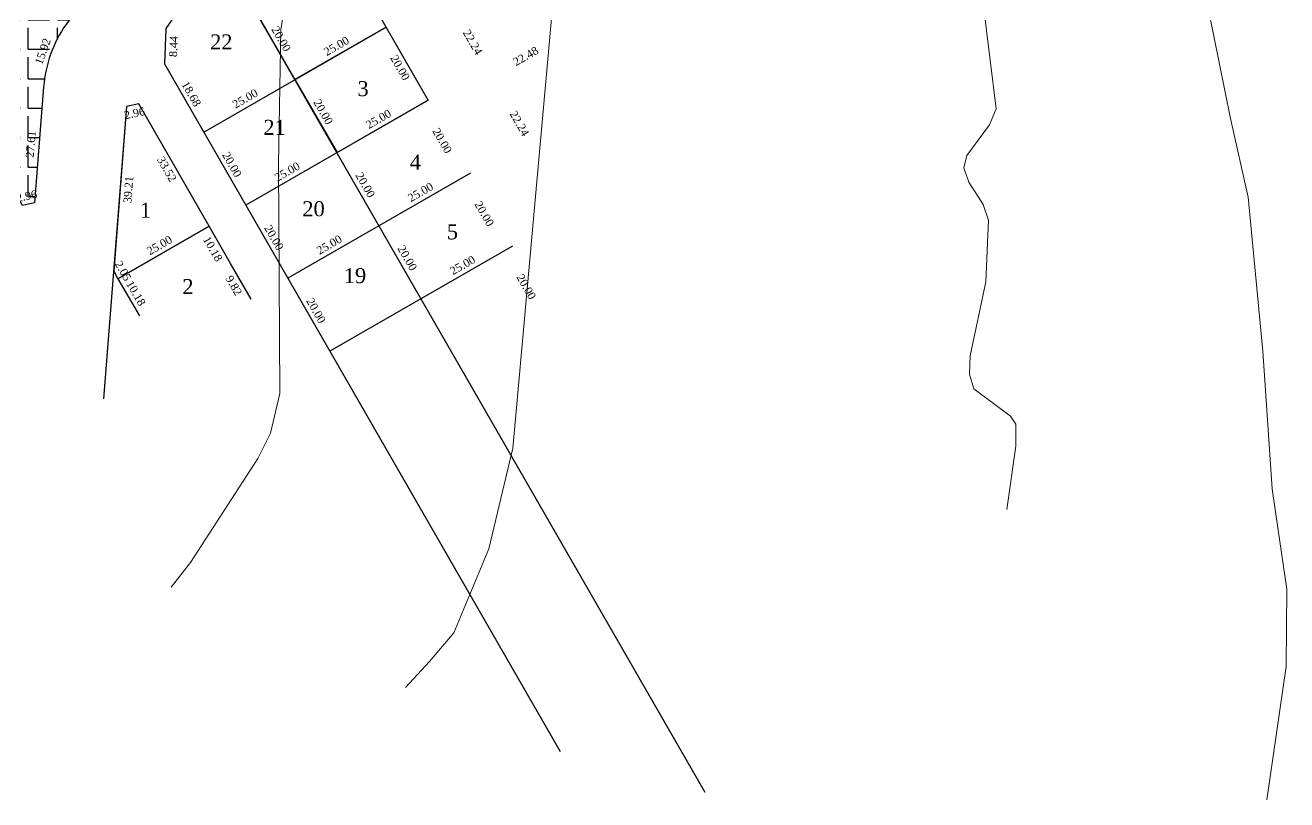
# Model space of a CAD drawing. Header units: millimetres. Extents: x 587399 to 927168, y 438565 to 1444955.
# Drawn here: x 588857.1 to 589156.5, y 443923.1 to 444106.9 of the extents above; entities that cross this region are included whole.
import ezdxf
from ezdxf.enums import TextEntityAlignment as Align

# ---------------------------------------------------------------- set-up
doc = ezdxf.new("R2010")
doc.units = ezdxf.units.MM
doc.header["$LTSCALE"] = 2
doc.layers.add('Cotation Linéaire', color=255, linetype='Continuous')
doc.layers.add('MiseEnPage', color=7, linetype='Continuous')
doc.layers.add('Roads_others', color=24, linetype='Continuous', lineweight=9)
doc.styles.add('Times 1.5', font='times.ttf', dxfattribs={"width": 0.99, "height": 0.75})

msp = doc.modelspace()

# ---------------------------------------------------------------- hatches: boundary and pattern name
h = msp.add_hatch()
h.set_pattern_fill('ANGLE', color=5, style=0)
h.set_pattern_definition([(0, (2082.8274, -15379.142), (0, 6.985), [5.08, -1.905]), (90, (2082.8274, -15379.142), (-6.985, 4e-16), [5.08, -1.905])])
h.paths.add_polyline_path([(588825.577, 444127.47), (588823.442, 444121.247), (588856.38, 444064.048), (588859.267, 444064.7), (588861.432, 444092.224, -0.1334522), (588866.736, 444107.037), (588889.45, 444139.594, 0.1767631), (588891.208, 444146.221), (588890.956, 444148.994), (588885.874, 444152.084), (588871.401, 444146.176)])
h.paths.add_polyline_path([(588854.919, 444121.886, -1), (588844.294, 444121.886, -1)], flags=16)
h.paths.add_polyline_path([(588850.293, 444107.505), (588854.666, 444107.505), (588854.666, 444112.827), (588850.293, 444112.827)], flags=24)
h.paths.add_polyline_path([(588845.124, 444116.791), (588854.051, 444116.791), (588854.051, 444127.342), (588845.124, 444127.342)], flags=24)
h.paths.add_polyline_path([(588838.558, 444096.032), (588842.159, 444089.779), (588844.674, 444091.227), (588841.073, 444097.48)], flags=24)
h.paths.add_polyline_path([(588826.801, 444120.493), (588828.692, 444126.005), (588825.947, 444126.946), (588824.057, 444121.434)], flags=24)
h.paths.add_polyline_path([(588889.668, 444140.068), (588891.162, 444145.701), (588888.358, 444146.445), (588886.864, 444140.812)], flags=24)
h.paths.add_polyline_path([(588875.605, 444120.652), (588879.734, 444126.57), (588877.354, 444128.23), (588873.225, 444122.312)], flags=24)
h.paths.add_polyline_path([(588861.393, 444096.762), (588863.826, 444103.556), (588861.094, 444104.534), (588858.662, 444097.74)], flags=24)
h.paths.add_polyline_path([(588859.552, 444074.905), (588860.118, 444082.099), (588857.225, 444082.327), (588856.659, 444075.133)], flags=24)
h.paths.add_polyline_path([(588854.868, 444064.236), (588860.552, 444065.519), (588859.913, 444068.349), (588854.229, 444067.066)], flags=25)

# ---------------------------------------------------------------- linework, layer by layer
at = {"color": 7}
for p, q in [((588905.853, 444128.151), (588890.469, 444106.1)), ((589018.486, 443924.815), (588903.412, 444124.652)), ((588942.754, 444106.43), (588932.773, 444123.762)), ((588911.108, 444111.287), (588921.089, 444093.955)), ((588899.424, 444081.479), (588942.754, 444106.43)), ((588942.754, 444106.43), (588921.089, 444093.955)), ((588952.734, 444089.098), (588942.754, 444106.43)), ((588890.469, 444106.1), (588890.103, 444097.667)), ((588890.103, 444097.667), (588984.065, 443934.493)), ((588921.089, 444093.955), (588931.069, 444076.623)), ((588952.734, 444089.098), (588909.405, 444064.147)), ((588931.069, 444076.623), (588952.734, 444089.098)), ((588881.126, 444087.55), (588875.67, 444018.182)), ((588884.013, 444088.202), (588881.126, 444087.55)), ((588962.714, 444071.766), (588919.385, 444046.815)), ((588900.739, 444059.157), (588879.074, 444046.682)), ((588900.739, 444059.157), (588879.074, 444046.682)), ((588905.82, 444050.333), (588900.739, 444059.157)), ((588905.82, 444050.333), (588900.739, 444059.157)), ((588972.695, 444054.434), (588929.365, 444029.483)), ((588910.719, 444041.825), (588905.82, 444050.333)), ((588879.074, 444046.682), (588884.155, 444037.857)), ((588879.074, 444046.682), (588884.155, 444037.857))]:
    msp.add_line(p, q, dxfattribs=at)
at = {"color": 7, "flags": 128}
msp.add_lwpolyline([(588871.401, 444146.176), (588885.874, 444152.084), (588890.956, 444148.994), (588891.208, 444146.221, -0.1767631), (588889.45, 444139.594), (588866.736, 444107.037, 0.1334522), (588861.432, 444092.224), (588859.267, 444064.7), (588856.38, 444064.048), (588823.442, 444121.247)], format="xyb", dxfattribs=at)
msp.add_lwpolyline([(588900.739, 444059.157), (588884.013, 444088.202), (588881.126, 444087.55), (588878.051, 444048.457), (588879.074, 444046.682)], close=True, dxfattribs=at)
at = {"layer": 'Roads_others'}
for points in [[(588923.335, 444135.903), (588920.682, 444124.26), (588917.714, 444105.763), (588917.157, 444073.969), (588917.51, 444019.47), (588915.277, 444010.082), (588912.307, 444004.01), (588896.257, 443979.376), (588891.722, 443973.524)], [(588947.297, 443949.689), (588952.997, 443955.841), (588958.796, 443962.645), (588967.114, 443982.618), (588972.786, 444006.458), (588973.488, 444014.318), (588983.823, 444128.744)], [(589090.087, 443991.914), (589092.159, 444007.006), (589092.154, 444012.179), (589090.953, 444014.102), (589082.243, 444020.593), (589081.196, 444024.074), (589081.336, 444028.43), (589085.049, 444045.966), (589085.701, 444060.603), (589084.432, 444064.305), (589081.007, 444069.619), (589079.883, 444073.023), (589080.546, 444075.975), (589085.978, 444083.232), (589087.54, 444087.004), (589083.041, 444123.623)], [(589151.79, 443923.06), (589156.377, 443954.714), (589156.503, 443973.054), (589154.402, 443987.6), (589153.06, 443996.851), (589150.797, 444029.537), (589147.331, 444066.059), (589143.149, 444084.693), (589136.411, 444118.038), (589135.587, 444121.066)]]:
    msp.add_lwpolyline(points, dxfattribs=at)

# ---------------------------------------------------------------- texts
at = {"layer": 'Cotation Linéaire', "color": 7, "style": 'Times 1.5', "width": 0.99}
for s, rotation, p in [('20.00', 299.93503, (588916.998, 444103.139)), ('15.92', 70.30018, (588862.118, 444100.335)), ('25.00', 29.93503, (588931.403, 444101.092)), ('22.24', 299.93503, (588962.454, 444102.354)), ('22.48', 29.93503, (588976.327, 444098.708)), ('18.68', 299.93503, (588895.663, 444090.091)), ('25.00', 29.93503, (588909.738, 444088.617)), ('20.00', 299.93503, (588926.979, 444085.807)), ('25.00', 29.93503, (588941.384, 444083.76)), ('22.24', 299.93503, (588973.553, 444083.08)), ('27.61', 85.50285, (588859.314, 444078.543)), ('20.00', 299.93503, (588905.314, 444073.331)), ('25.00', 29.93503, (588919.719, 444071.285)), ('20.00', 299.93503, (588936.959, 444068.475)), ('2.96', 12.71894, (588857.595, 444065.387)), ('25.00', 29.93503, (588951.364, 444066.428)), ('20.00', 299.93503, (588915.295, 444055.999)), ('25.00', 29.93503, (588889.388, 444053.819)), ('25.00', 29.93503, (588929.699, 444053.953)), ('20.00', 299.93503, (588946.94, 444051.143)), ('2.05', 299.93503, (588879.462, 444048.087)), ('25.00', 29.93503, (588961.344, 444049.096)), ('10.18', 299.93503, (588882.514, 444042.788)), ('20.00', 299.93503, (588925.275, 444038.668))]:
    msp.add_text(s, height=1.9, rotation=rotation, dxfattribs=at).set_placement(p, align=Align.CENTER)
for s, rotation, p in [('8.44', 87.51627, (588891.285, 444101.84)), ('20.00', 299.93503, (588946.877, 444097.265)), ('2.96', 12.71894, (588882.79, 444086.901)), ('20.00', 299.93503, (588956.858, 444079.933)), ('33.52', 299.93503, (588891.509, 444073.18)), ('39.21', 85.50285, (588880.586, 444067.925)), ('20.00', 299.93503, (588966.838, 444062.601)), ('10.18', 299.93503, (588902.413, 444054.246)), ('9.82', 299.93503, (588907.403, 444045.58)), ('20.00', 299.93503, (588976.819, 444045.269))]:
    msp.add_text(s, height=1.9, rotation=rotation, dxfattribs=at).set_placement(p, align=Align.TOP_CENTER)
at = {"layer": 'MiseEnPage', "color": 7, "style": 'Times 1.5', "width": 0.99}
for s, height, p in [('22', 3.5558, (588903.594, 444102.901)), ('3', 3.556, (588937.254, 444091.809)), ('21', 3.5558, (588916.243, 444082.623)), ('4', 3.556, (588949.656, 444074.373)), ('1', 3.556, (588885.62, 444062.963)), ('20', 3.5558, (588925.494, 444063.306)), ('5', 3.556, (588958.45, 444057.819)), ('2', 3.556, (588895.68, 444044.841)), ('19', 3.5558, (588935.335, 444047.437))]:
    msp.add_text(s, height=height, dxfattribs=at).set_placement(p, align=Align.MIDDLE_CENTER)

doc.saveas('drawing.dxf')
